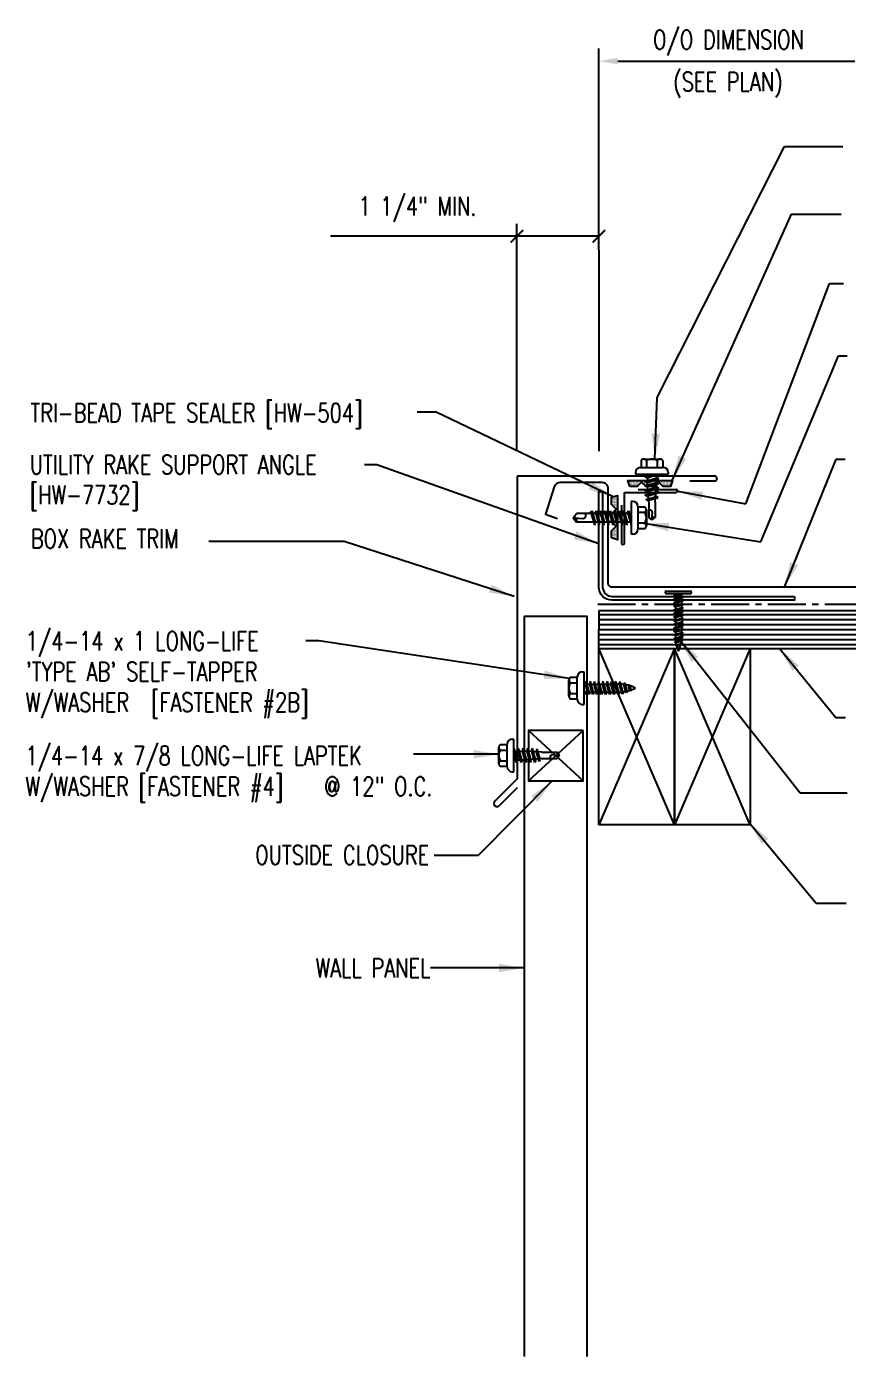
# Model space of a CAD drawing. Header units: inches. Extents: x -39.2 to -3.3, y 14.5 to 40.9.
# Drawn here: x -39.23 to -22.95, y 14.51 to 40.87 of the extents above; entities that cross this region are included whole.
import ezdxf
from ezdxf.enums import TextEntityAlignment as Align

# ---------------------------------------------------------------- set-up
doc = ezdxf.new("R2010")
doc.units = ezdxf.units.IN
doc.header["$MEASUREMENT"] = 0
doc.linetypes.add('CENTER2', pattern=[1.125, 0.75, -0.125, 0.125, -0.125])
for name, color, linetype in [('BARRIER', 253, 'CENTER2'), ('CLO', 3, 'Continuous'), ('DIM', 2, 'Continuous'), ('FASTENER', 9, 'Continuous'), ('PANEL', 11, 'Continuous'), ('STLA', 10, 'Continuous'), ('TAPE', 8, 'Continuous'), ('TEXT', 2, 'Continuous'), ('TRIM', 6, 'Continuous'), ('WOOD', 3, 'Continuous')]:
    doc.layers.add(name, color=color, linetype=linetype)
doc.styles.add('TEXT1', font='ROMANS.shx', dxfattribs={"width": 0.75, "height": 0.375})
doc.dimstyles.new('DETAIL$7', dxfattribs={"dimscale": 4, "dimtxt": 0.375, "dimasz": 0.125, "dimexe": 0.0625, "dimexo": 0.125, "dimgap": 0.0625, "dimtad": 1, "dimdec": 4, "dimzin": 3, "dimdsep": 46, "dimlunit": 4, "dimtxsty": 'TEXT1', "dimblk": 'ARCHTICK', "dimcen": 0.0625, "dimclrd": 7, "dimclre": 7, "dimclrt": 2, "dimadec": 0, "dimazin": 0, "dimtfac": 0.59375, "dimtdec": 4, "dimtmove": 2, "dimatfit": 3, "dimfxl": 0, "dimfrac": 2, "dimtolj": 1, "dimtzin": 3, "dimarcsym": 0})

# ---------------------------------------------------------------- blocks, each defined once
blk = doc.blocks.new('st7')
at = {"layer": 'FASTENER'}
for p, q in [((-0.24, 0.082), (0.24, 0.082)), ((-0.24, 0.037), (0.24, 0.037)), ((-0.093, 0.003), (0.027, 0.037)), ((-0.069, -0.011), (-0.093, 0.003)), ((-0.069, -0.011), (0.095, 0.036)), ((-0.057, 0.037), (-0.057, 0.013)), ((0.059, 0.026), (0.059, -0.025)), ((-0.093, -0.069), (0.071, -0.022)), ((-0.069, -0.082), (-0.093, -0.069)), ((-0.093, -0.14), (0.071, -0.093)), ((-0.069, -0.154), (-0.093, -0.14)), ((-0.093, -0.212), (0.071, -0.165)), ((-0.069, -0.225), (-0.093, -0.212)), ((-0.093, -0.283), (0.071, -0.236)), ((-0.069, -0.082), (0.095, -0.036)), ((-0.069, -0.154), (0.095, -0.107)), ((-0.069, -0.225), (0.095, -0.178)), ((-0.069, -0.296), (0.095, -0.25)), ((-0.057, -0.008), (-0.057, -0.059)), ((-0.057, -0.079), (-0.057, -0.13)), ((-0.057, -0.15), (-0.057, -0.201)), ((-0.057, -0.222), (-0.057, -0.273)), ((0.059, -0.046), (0.059, -0.097)), ((0.059, -0.117), (0.059, -0.168)), ((0.059, -0.189), (0.059, -0.239)), ((0.059, -0.26), (0.059, -0.311)), ((0.095, -0.036), (0.071, -0.022)), ((0.095, -0.107), (0.071, -0.093)), ((0.095, -0.178), (0.071, -0.165)), ((0.095, -0.25), (0.071, -0.236)), ((-0.069, -0.296), (-0.093, -0.283)), ((-0.093, -0.354), (0.071, -0.307)), ((-0.069, -0.368), (-0.093, -0.354)), ((-0.093, -0.426), (0.071, -0.379)), ((-0.069, -0.439), (-0.093, -0.426)), ((-0.093, -0.497), (0.071, -0.45)), ((-0.069, -0.511), (-0.093, -0.497)), ((-0.093, -0.568), (0.071, -0.522)), ((-0.069, -0.368), (0.095, -0.321)), ((-0.069, -0.439), (0.095, -0.392)), ((-0.069, -0.511), (0.095, -0.464)), ((-0.057, -0.293), (-0.057, -0.344)), ((-0.057, -0.365), (-0.057, -0.415)), ((-0.057, -0.436), (-0.057, -0.487)), ((-0.057, -0.507), (-0.057, -0.558)), ((0.059, -0.331), (0.059, -0.382)), ((0.059, -0.403), (0.059, -0.454)), ((0.059, -0.474), (0.059, -0.525)), ((0.095, -0.321), (0.071, -0.307)), ((0.095, -0.392), (0.071, -0.379)), ((0.095, -0.464), (0.071, -0.45)), ((0.095, -0.535), (0.071, -0.522)), ((-0.069, -0.582), (-0.093, -0.568)), ((-0.093, -0.64), (0.071, -0.593)), ((-0.069, -0.653), (-0.093, -0.64)), ((-0.093, -0.711), (0.071, -0.664)), ((-0.069, -0.725), (-0.093, -0.711)), ((-0.093, -0.782), (0.071, -0.736)), ((-0.069, -0.796), (-0.093, -0.782)), ((-0.069, -0.582), (0.095, -0.535)), ((-0.069, -0.653), (0.095, -0.606)), ((-0.069, -0.725), (0.095, -0.678)), ((-0.069, -0.796), (0.095, -0.749)), ((-0.057, -0.579), (-0.057, -0.629)), ((-0.057, -0.65), (-0.057, -0.701)), ((-0.057, -0.721), (-0.057, -0.772)), ((0.059, -0.545), (0.059, -0.596)), ((0.059, -0.617), (0.059, -0.668)), ((0.059, -0.688), (0.059, -0.739)), ((0.059, -0.759), (0.059, -0.81)), ((0.095, -0.606), (0.071, -0.593)), ((0.095, -0.678), (0.071, -0.664)), ((0.095, -0.749), (0.071, -0.736)), ((-0.093, -0.854), (0.071, -0.807)), ((-0.069, -0.867), (-0.093, -0.854)), ((-0.078, -0.921), (0.061, -0.881)), ((-0.054, -0.934), (-0.078, -0.921)), ((-0.069, -0.867), (0.095, -0.821)), ((-0.058, -0.986), (0.041, -0.958)), ((-0.034, -1), (-0.058, -0.986)), ((-0.057, -0.793), (-0.057, -0.844)), ((-0.054, -0.934), (0.085, -0.895)), ((-0.034, -1), (0.065, -0.972)), ((-0.03, -1.05), (0.006, -1.04)), ((-0.006, -1.063), (-0.03, -1.05)), ((-0.006, -1.063), (0.03, -1.053)), ((0.03, -1.053), (0.006, -1.04)), ((0.065, -0.972), (0.041, -0.958)), ((0.059, -0.831), (0.059, -0.861)), ((0.085, -0.895), (0.061, -0.881)), ((0.095, -0.821), (0.071, -0.807))]:
    blk.add_line(p, q, dxfattribs=at)
for centre, radius, start, end in [((-0.238, 0.06), 0.0227, 94.6639, 265.3361), ((0.238, 0.06), 0.0227, 274.6639, 85.3361), ((0.502, -0.853), 0.56, 181.0834, 186.2136), ((0.502, -0.853), 0.56, 188.2489, 193.282), ((0.502, -0.853), 0.56, 194.889, 200.3099), ((-0.501, -0.853), 0.56, 339.4684, 347.2016), ((-0.501, -0.853), 0.56, 348.7524, 354.9475), ((-0.501, -0.853), 0.56, 357.0874, 0.7958), ((0.502, -0.853), 0.56, 201.1572, 206.3807), ((-0.501, -0.853), 0.56, 333.6193, 338.828)]:
    blk.add_arc(centre, radius, start, end, dxfattribs=at)
blk = doc.blocks.new('*X2')
at = {"color": 0}
for p, q in [((-0.434, 0.135), (-0.434, 0.135)), ((-0.434, 0.123), (-0.434, 0.123)), ((-0.422, 0.141), (-0.422, 0.141)), ((-0.422, 0.129), (-0.422, 0.129)), ((-0.422, 0.117), (-0.422, 0.117)), ((-0.422, 0.105), (-0.422, 0.105)), ((-0.422, 0.094), (-0.422, 0.094)), ((-0.422, 0.082), (-0.422, 0.082)), ((-0.41, 0.135), (-0.41, 0.135)), ((-0.41, 0.123), (-0.41, 0.123)), ((-0.41, 0.111), (-0.41, 0.111)), ((-0.41, 0.1), (-0.41, 0.1)), ((-0.41, 0.088), (-0.41, 0.088)), ((-0.41, 0.076), (-0.41, 0.076)), ((-0.41, 0.064), (-0.41, 0.064)), ((-0.41, 0.053), (-0.41, 0.053)), ((-0.41, 0.041), (-0.41, 0.041)), ((-0.398, 0.141), (-0.398, 0.141)), ((-0.398, 0.129), (-0.398, 0.129)), ((-0.398, 0.117), (-0.398, 0.117)), ((-0.398, 0.105), (-0.398, 0.105)), ((-0.398, 0.094), (-0.398, 0.094)), ((-0.398, 0.082), (-0.398, 0.082)), ((-0.398, 0.07), (-0.398, 0.07)), ((-0.398, 0.059), (-0.398, 0.059)), ((-0.398, 0.047), (-0.398, 0.047)), ((-0.398, 0.035), (-0.398, 0.035)), ((-0.398, 0.023), (-0.398, 0.023)), ((-0.387, 0.135), (-0.387, 0.135)), ((-0.387, 0.123), (-0.387, 0.123)), ((-0.387, 0.111), (-0.387, 0.111)), ((-0.387, 0.1), (-0.387, 0.1)), ((-0.387, 0.088), (-0.387, 0.088)), ((-0.387, 0.076), (-0.387, 0.076)), ((-0.387, 0.064), (-0.387, 0.064)), ((-0.387, 0.053), (-0.387, 0.053)), ((-0.387, 0.041), (-0.387, 0.041)), ((-0.387, 0.029), (-0.387, 0.029)), ((-0.375, 0.141), (-0.375, 0.141)), ((-0.375, 0.129), (-0.375, 0.129)), ((-0.375, 0.117), (-0.375, 0.117)), ((-0.375, 0.105), (-0.375, 0.105)), ((-0.375, 0.094), (-0.375, 0.094)), ((-0.375, 0.082), (-0.375, 0.082)), ((-0.375, 0.07), (-0.375, 0.07)), ((-0.375, 0.059), (-0.375, 0.059)), ((-0.375, 0.047), (-0.375, 0.047)), ((-0.375, 0.035), (-0.375, 0.035)), ((-0.375, 0.023), (-0.375, 0.023)), ((-0.363, 0.135), (-0.363, 0.135)), ((-0.363, 0.123), (-0.363, 0.123)), ((-0.363, 0.111), (-0.363, 0.111)), ((-0.363, 0.1), (-0.363, 0.1)), ((-0.363, 0.088), (-0.363, 0.088)), ((-0.363, 0.076), (-0.363, 0.076)), ((-0.363, 0.064), (-0.363, 0.064)), ((-0.363, 0.053), (-0.363, 0.053)), ((-0.363, 0.041), (-0.363, 0.041)), ((-0.363, 0.029), (-0.363, 0.029)), ((-0.352, 0.141), (-0.352, 0.141)), ((-0.352, 0.129), (-0.352, 0.129)), ((-0.352, 0.117), (-0.352, 0.117)), ((-0.352, 0.105), (-0.352, 0.105)), ((-0.352, 0.094), (-0.352, 0.094)), ((-0.352, 0.082), (-0.352, 0.082)), ((-0.352, 0.07), (-0.352, 0.07)), ((-0.352, 0.059), (-0.352, 0.059)), ((-0.352, 0.047), (-0.352, 0.047)), ((-0.352, 0.035), (-0.352, 0.035)), ((-0.352, 0.023), (-0.352, 0.023)), ((-0.34, 0.135), (-0.34, 0.135)), ((-0.34, 0.123), (-0.34, 0.123)), ((-0.34, 0.111), (-0.34, 0.111)), ((-0.34, 0.1), (-0.34, 0.1)), ((-0.34, 0.088), (-0.34, 0.088)), ((-0.34, 0.076), (-0.34, 0.076)), ((-0.34, 0.064), (-0.34, 0.064)), ((-0.34, 0.053), (-0.34, 0.053)), ((-0.34, 0.041), (-0.34, 0.041)), ((-0.34, 0.029), (-0.34, 0.029)), ((-0.328, 0.141), (-0.328, 0.141)), ((-0.328, 0.129), (-0.328, 0.129)), ((-0.328, 0.117), (-0.328, 0.117)), ((-0.328, 0.105), (-0.328, 0.105)), ((-0.328, 0.094), (-0.328, 0.094)), ((-0.328, 0.082), (-0.328, 0.082)), ((-0.328, 0.07), (-0.328, 0.07)), ((-0.328, 0.059), (-0.328, 0.059)), ((-0.328, 0.047), (-0.328, 0.047)), ((-0.328, 0.035), (-0.328, 0.035)), ((-0.328, 0.023), (-0.328, 0.023)), ((-0.316, 0.135), (-0.316, 0.135)), ((-0.316, 0.123), (-0.316, 0.123)), ((-0.316, 0.111), (-0.316, 0.111)), ((-0.316, 0.1), (-0.316, 0.1)), ((-0.316, 0.088), (-0.316, 0.088)), ((-0.316, 0.076), (-0.316, 0.076)), ((-0.316, 0.064), (-0.316, 0.064)), ((-0.316, 0.053), (-0.316, 0.053)), ((-0.316, 0.041), (-0.316, 0.041)), ((-0.316, 0.029), (-0.316, 0.029)), ((-0.305, 0.141), (-0.305, 0.141)), ((-0.305, 0.129), (-0.305, 0.129)), ((-0.305, 0.117), (-0.305, 0.117)), ((-0.305, 0.105), (-0.305, 0.105)), ((-0.305, 0.094), (-0.305, 0.094)), ((-0.305, 0.082), (-0.305, 0.082)), ((-0.305, 0.07), (-0.305, 0.07)), ((-0.305, 0.059), (-0.305, 0.059)), ((-0.305, 0.047), (-0.305, 0.047)), ((-0.305, 0.035), (-0.305, 0.035)), ((-0.305, 0.023), (-0.305, 0.023)), ((-0.293, 0.135), (-0.293, 0.135)), ((-0.293, 0.123), (-0.293, 0.123)), ((-0.293, 0.111), (-0.293, 0.111)), ((-0.293, 0.1), (-0.293, 0.1)), ((-0.293, 0.088), (-0.293, 0.088)), ((-0.293, 0.076), (-0.293, 0.076)), ((-0.293, 0.064), (-0.293, 0.064)), ((-0.293, 0.053), (-0.293, 0.053)), ((-0.293, 0.041), (-0.293, 0.041)), ((-0.293, 0.029), (-0.293, 0.029)), ((-0.281, 0.141), (-0.281, 0.141)), ((-0.281, 0.129), (-0.281, 0.129)), ((-0.281, 0.117), (-0.281, 0.117)), ((-0.281, 0.105), (-0.281, 0.105)), ((-0.281, 0.094), (-0.281, 0.094)), ((-0.281, 0.082), (-0.281, 0.082)), ((-0.281, 0.07), (-0.281, 0.07)), ((-0.281, 0.059), (-0.281, 0.059)), ((-0.281, 0.047), (-0.281, 0.047)), ((-0.281, 0.035), (-0.281, 0.035)), ((-0.281, 0.023), (-0.281, 0.023)), ((-0.27, 0.135), (-0.27, 0.135)), ((-0.27, 0.123), (-0.27, 0.123)), ((-0.27, 0.111), (-0.27, 0.111)), ((-0.27, 0.1), (-0.27, 0.1)), ((-0.27, 0.088), (-0.27, 0.088)), ((-0.27, 0.076), (-0.27, 0.076)), ((-0.27, 0.064), (-0.27, 0.064)), ((-0.27, 0.053), (-0.27, 0.053)), ((-0.27, 0.041), (-0.27, 0.041)), ((-0.27, 0.029), (-0.27, 0.029)), ((-0.258, 0.141), (-0.258, 0.141)), ((-0.258, 0.129), (-0.258, 0.129)), ((-0.258, 0.117), (-0.258, 0.117)), ((-0.258, 0.105), (-0.258, 0.105)), ((-0.258, 0.094), (-0.258, 0.094)), ((-0.258, 0.082), (-0.258, 0.082)), ((-0.258, 0.07), (-0.258, 0.07)), ((-0.258, 0.059), (-0.258, 0.059)), ((-0.258, 0.047), (-0.258, 0.047)), ((-0.258, 0.035), (-0.258, 0.035)), ((-0.258, 0.023), (-0.258, 0.023)), ((-0.246, 0.135), (-0.246, 0.135)), ((-0.246, 0.123), (-0.246, 0.123)), ((-0.246, 0.111), (-0.246, 0.111)), ((-0.246, 0.1), (-0.246, 0.1)), ((-0.246, 0.088), (-0.246, 0.088)), ((-0.246, 0.076), (-0.246, 0.076)), ((-0.246, 0.064), (-0.246, 0.064)), ((-0.246, 0.053), (-0.246, 0.053)), ((-0.246, 0.041), (-0.246, 0.041)), ((-0.234, 0.141), (-0.234, 0.141)), ((-0.234, 0.129), (-0.234, 0.129)), ((-0.234, 0.117), (-0.234, 0.117)), ((-0.234, 0.105), (-0.234, 0.105)), ((-0.234, 0.094), (-0.234, 0.094)), ((-0.234, 0.082), (-0.234, 0.082)), ((-0.234, 0.07), (-0.234, 0.07)), ((-0.234, 0.059), (-0.234, 0.059)), ((-0.234, 0.047), (-0.234, 0.047)), ((-0.223, 0.135), (-0.223, 0.135)), ((-0.223, 0.123), (-0.223, 0.123)), ((-0.223, 0.111), (-0.223, 0.111)), ((-0.223, 0.1), (-0.223, 0.1)), ((-0.223, 0.088), (-0.223, 0.088)), ((-0.223, 0.076), (-0.223, 0.076)), ((-0.223, 0.064), (-0.223, 0.064)), ((-0.211, 0.141), (-0.211, 0.141)), ((-0.211, 0.129), (-0.211, 0.129)), ((-0.211, 0.117), (-0.211, 0.117)), ((-0.211, 0.105), (-0.211, 0.105)), ((-0.211, 0.094), (-0.211, 0.094)), ((-0.211, 0.082), (-0.211, 0.082)), ((-0.211, 0.07), (-0.211, 0.07)), ((-0.199, 0.135), (-0.199, 0.135)), ((-0.199, 0.123), (-0.199, 0.123)), ((-0.199, 0.111), (-0.199, 0.111)), ((-0.199, 0.1), (-0.199, 0.1)), ((-0.199, 0.088), (-0.199, 0.088)), ((-0.188, 0.141), (-0.188, 0.141)), ((-0.188, 0.129), (-0.188, 0.129)), ((-0.188, 0.117), (-0.188, 0.117)), ((-0.188, 0.105), (-0.188, 0.105)), ((-0.188, 0.094), (-0.188, 0.094)), ((-0.176, 0.135), (-0.176, 0.135)), ((-0.176, 0.123), (-0.176, 0.123)), ((-0.176, 0.111), (-0.176, 0.111)), ((-0.164, 0.141), (-0.164, 0.141)), ((-0.164, 0.129), (-0.164, 0.129)), ((-0.164, 0.117), (-0.164, 0.117)), ((-0.164, 0.105), (-0.164, 0.105)), ((-0.152, 0.135), (-0.152, 0.135)), ((-0.152, 0.123), (-0.152, 0.123)), ((-0.152, 0.111), (-0.152, 0.111)), ((-0.152, 0.1), (-0.152, 0.1)), ((-0.141, 0.141), (-0.141, 0.141)), ((-0.141, 0.129), (-0.141, 0.129)), ((-0.141, 0.117), (-0.141, 0.117)), ((-0.141, 0.105), (-0.141, 0.105)), ((-0.141, 0.094), (-0.141, 0.094)), ((-0.141, 0.082), (-0.141, 0.082)), ((-0.129, 0.135), (-0.129, 0.135)), ((-0.129, 0.123), (-0.129, 0.123)), ((-0.129, 0.111), (-0.129, 0.111)), ((-0.129, 0.1), (-0.129, 0.1)), ((-0.129, 0.088), (-0.129, 0.088)), ((-0.129, 0.076), (-0.129, 0.076)), ((-0.117, 0.141), (-0.117, 0.141)), ((-0.117, 0.129), (-0.117, 0.129)), ((-0.117, 0.117), (-0.117, 0.117)), ((-0.117, 0.105), (-0.117, 0.105)), ((-0.117, 0.094), (-0.117, 0.094)), ((-0.117, 0.082), (-0.117, 0.082)), ((-0.117, 0.07), (-0.117, 0.07)), ((-0.117, 0.059), (-0.117, 0.059)), ((-0.105, 0.135), (-0.105, 0.135)), ((-0.105, 0.123), (-0.105, 0.123)), ((-0.105, 0.111), (-0.105, 0.111)), ((-0.105, 0.1), (-0.105, 0.1)), ((-0.105, 0.088), (-0.105, 0.088)), ((-0.105, 0.076), (-0.105, 0.076)), ((-0.105, 0.064), (-0.105, 0.064)), ((-0.105, 0.053), (-0.105, 0.053)), ((-0.094, 0.141), (-0.094, 0.141)), ((-0.094, 0.129), (-0.094, 0.129)), ((-0.094, 0.117), (-0.094, 0.117)), ((-0.094, 0.105), (-0.094, 0.105)), ((-0.094, 0.094), (-0.094, 0.094)), ((-0.094, 0.082), (-0.094, 0.082)), ((-0.094, 0.07), (-0.094, 0.07)), ((-0.094, 0.059), (-0.094, 0.059)), ((-0.094, 0.047), (-0.094, 0.047)), ((-0.094, 0.035), (-0.094, 0.035)), ((-0.082, 0.135), (-0.082, 0.135)), ((-0.082, 0.123), (-0.082, 0.123)), ((-0.082, 0.111), (-0.082, 0.111)), ((-0.082, 0.1), (-0.082, 0.1)), ((-0.082, 0.088), (-0.082, 0.088)), ((-0.082, 0.076), (-0.082, 0.076)), ((-0.082, 0.064), (-0.082, 0.064)), ((-0.082, 0.053), (-0.082, 0.053)), ((-0.082, 0.041), (-0.082, 0.041)), ((-0.082, 0.029), (-0.082, 0.029)), ((-0.07, 0.141), (-0.07, 0.141)), ((-0.07, 0.129), (-0.07, 0.129)), ((-0.07, 0.117), (-0.07, 0.117)), ((-0.07, 0.105), (-0.07, 0.105)), ((-0.07, 0.094), (-0.07, 0.094)), ((-0.07, 0.082), (-0.07, 0.082)), ((-0.07, 0.07), (-0.07, 0.07)), ((-0.07, 0.059), (-0.07, 0.059)), ((-0.07, 0.047), (-0.07, 0.047)), ((-0.07, 0.035), (-0.07, 0.035)), ((-0.07, 0.023), (-0.07, 0.023)), ((-0.059, 0.135), (-0.059, 0.135)), ((-0.059, 0.123), (-0.059, 0.123)), ((-0.059, 0.111), (-0.059, 0.111)), ((-0.059, 0.1), (-0.059, 0.1)), ((-0.059, 0.088), (-0.059, 0.088)), ((-0.059, 0.076), (-0.059, 0.076)), ((-0.059, 0.064), (-0.059, 0.064)), ((-0.059, 0.053), (-0.059, 0.053)), ((-0.059, 0.041), (-0.059, 0.041)), ((-0.059, 0.029), (-0.059, 0.029)), ((-0.047, 0.141), (-0.047, 0.141)), ((-0.047, 0.129), (-0.047, 0.129)), ((-0.047, 0.117), (-0.047, 0.117)), ((-0.047, 0.105), (-0.047, 0.105)), ((-0.047, 0.094), (-0.047, 0.094)), ((-0.047, 0.082), (-0.047, 0.082)), ((-0.047, 0.07), (-0.047, 0.07)), ((-0.047, 0.059), (-0.047, 0.059)), ((-0.047, 0.047), (-0.047, 0.047)), ((-0.047, 0.035), (-0.047, 0.035)), ((-0.047, 0.023), (-0.047, 0.023)), ((-0.035, 0.135), (-0.035, 0.135)), ((-0.035, 0.123), (-0.035, 0.123)), ((-0.035, 0.111), (-0.035, 0.111)), ((-0.035, 0.1), (-0.035, 0.1)), ((-0.035, 0.088), (-0.035, 0.088)), ((-0.035, 0.076), (-0.035, 0.076)), ((-0.035, 0.064), (-0.035, 0.064)), ((-0.035, 0.053), (-0.035, 0.053)), ((-0.035, 0.041), (-0.035, 0.041)), ((-0.035, 0.029), (-0.035, 0.029)), ((-0.023, 0.141), (-0.023, 0.141)), ((-0.023, 0.129), (-0.023, 0.129)), ((-0.023, 0.117), (-0.023, 0.117)), ((-0.023, 0.105), (-0.023, 0.105)), ((-0.023, 0.094), (-0.023, 0.094)), ((-0.023, 0.082), (-0.023, 0.082)), ((-0.023, 0.07), (-0.023, 0.07)), ((-0.023, 0.059), (-0.023, 0.059)), ((-0.023, 0.047), (-0.023, 0.047)), ((-0.023, 0.035), (-0.023, 0.035)), ((-0.023, 0.023), (-0.023, 0.023)), ((-0.012, 0.135), (-0.012, 0.135)), ((-0.012, 0.123), (-0.012, 0.123)), ((-0.012, 0.111), (-0.012, 0.111)), ((-0.012, 0.1), (-0.012, 0.1)), ((-0.012, 0.088), (-0.012, 0.088)), ((-0.012, 0.076), (-0.012, 0.076)), ((-0.012, 0.064), (-0.012, 0.064)), ((-0.012, 0.053), (-0.012, 0.053)), ((-0.012, 0.041), (-0.012, 0.041)), ((-0.012, 0.029), (-0.012, 0.029)), ((0, 0.141), (0, 0.141)), ((0, 0.129), (0, 0.129)), ((0, 0.117), (0, 0.117)), ((0, 0.105), (0, 0.105)), ((0, 0.094), (0, 0.094)), ((0, 0.082), (0, 0.082)), ((0, 0.07), (0, 0.07)), ((0, 0.059), (0, 0.059)), ((0, 0.047), (0, 0.047)), ((0, 0.035), (0, 0.035)), ((0, 0.023), (0, 0.023)), ((0.012, 0.135), (0.012, 0.135)), ((0.012, 0.123), (0.012, 0.123)), ((0.012, 0.111), (0.012, 0.111)), ((0.012, 0.1), (0.012, 0.1)), ((0.012, 0.088), (0.012, 0.088)), ((0.012, 0.076), (0.012, 0.076)), ((0.012, 0.064), (0.012, 0.064)), ((0.012, 0.053), (0.012, 0.053)), ((0.012, 0.041), (0.012, 0.041)), ((0.012, 0.029), (0.012, 0.029)), ((0.023, 0.141), (0.023, 0.141)), ((0.023, 0.129), (0.023, 0.129)), ((0.023, 0.117), (0.023, 0.117)), ((0.023, 0.105), (0.023, 0.105)), ((0.023, 0.094), (0.023, 0.094)), ((0.023, 0.082), (0.023, 0.082)), ((0.023, 0.07), (0.023, 0.07)), ((0.023, 0.059), (0.023, 0.059)), ((0.023, 0.047), (0.023, 0.047)), ((0.023, 0.035), (0.023, 0.035)), ((0.023, 0.023), (0.023, 0.023)), ((0.035, 0.135), (0.035, 0.135)), ((0.035, 0.123), (0.035, 0.123)), ((0.035, 0.111), (0.035, 0.111)), ((0.035, 0.1), (0.035, 0.1)), ((0.035, 0.088), (0.035, 0.088)), ((0.035, 0.076), (0.035, 0.076)), ((0.035, 0.064), (0.035, 0.064)), ((0.035, 0.053), (0.035, 0.053)), ((0.035, 0.041), (0.035, 0.041)), ((0.035, 0.029), (0.035, 0.029)), ((0.047, 0.141), (0.047, 0.141)), ((0.047, 0.129), (0.047, 0.129)), ((0.047, 0.117), (0.047, 0.117)), ((0.047, 0.105), (0.047, 0.105)), ((0.047, 0.094), (0.047, 0.094)), ((0.047, 0.082), (0.047, 0.082)), ((0.047, 0.07), (0.047, 0.07)), ((0.047, 0.059), (0.047, 0.059)), ((0.047, 0.047), (0.047, 0.047)), ((0.047, 0.035), (0.047, 0.035)), ((0.047, 0.023), (0.047, 0.023)), ((0.059, 0.135), (0.059, 0.135)), ((0.059, 0.123), (0.059, 0.123)), ((0.059, 0.111), (0.059, 0.111)), ((0.059, 0.1), (0.059, 0.1)), ((0.059, 0.088), (0.059, 0.088)), ((0.059, 0.076), (0.059, 0.076)), ((0.059, 0.064), (0.059, 0.064)), ((0.059, 0.053), (0.059, 0.053)), ((0.059, 0.041), (0.059, 0.041)), ((0.059, 0.029), (0.059, 0.029)), ((0.07, 0.141), (0.07, 0.141)), ((0.07, 0.129), (0.07, 0.129)), ((0.07, 0.117), (0.07, 0.117)), ((0.07, 0.105), (0.07, 0.105)), ((0.07, 0.094), (0.07, 0.094)), ((0.07, 0.082), (0.07, 0.082)), ((0.07, 0.07), (0.07, 0.07)), ((0.07, 0.059), (0.07, 0.059)), ((0.07, 0.047), (0.07, 0.047)), ((0.07, 0.035), (0.07, 0.035)), ((0.07, 0.023), (0.07, 0.023)), ((0.082, 0.135), (0.082, 0.135)), ((0.082, 0.123), (0.082, 0.123)), ((0.082, 0.111), (0.082, 0.111)), ((0.082, 0.1), (0.082, 0.1)), ((0.082, 0.088), (0.082, 0.088)), ((0.082, 0.076), (0.082, 0.076)), ((0.082, 0.064), (0.082, 0.064)), ((0.082, 0.053), (0.082, 0.053)), ((0.082, 0.041), (0.082, 0.041)), ((0.082, 0.029), (0.082, 0.029)), ((0.094, 0.141), (0.094, 0.141)), ((0.094, 0.129), (0.094, 0.129)), ((0.094, 0.117), (0.094, 0.117)), ((0.094, 0.105), (0.094, 0.105)), ((0.094, 0.094), (0.094, 0.094)), ((0.094, 0.082), (0.094, 0.082)), ((0.094, 0.07), (0.094, 0.07)), ((0.094, 0.059), (0.094, 0.059)), ((0.094, 0.047), (0.094, 0.047)), ((0.094, 0.035), (0.094, 0.035)), ((0.105, 0.135), (0.105, 0.135)), ((0.105, 0.123), (0.105, 0.123)), ((0.105, 0.111), (0.105, 0.111)), ((0.105, 0.1), (0.105, 0.1)), ((0.105, 0.088), (0.105, 0.088)), ((0.105, 0.076), (0.105, 0.076)), ((0.105, 0.064), (0.105, 0.064)), ((0.105, 0.053), (0.105, 0.053)), ((0.117, 0.141), (0.117, 0.141)), ((0.117, 0.129), (0.117, 0.129)), ((0.117, 0.117), (0.117, 0.117)), ((0.117, 0.105), (0.117, 0.105)), ((0.117, 0.094), (0.117, 0.094)), ((0.117, 0.082), (0.117, 0.082)), ((0.117, 0.07), (0.117, 0.07)), ((0.117, 0.059), (0.117, 0.059)), ((0.129, 0.135), (0.129, 0.135)), ((0.129, 0.123), (0.129, 0.123)), ((0.129, 0.111), (0.129, 0.111)), ((0.129, 0.1), (0.129, 0.1)), ((0.129, 0.088), (0.129, 0.088)), ((0.129, 0.076), (0.129, 0.076)), ((0.141, 0.141), (0.141, 0.141)), ((0.141, 0.129), (0.141, 0.129)), ((0.141, 0.117), (0.141, 0.117)), ((0.141, 0.105), (0.141, 0.105)), ((0.141, 0.094), (0.141, 0.094)), ((0.141, 0.082), (0.141, 0.082)), ((0.152, 0.135), (0.152, 0.135)), ((0.152, 0.123), (0.152, 0.123)), ((0.152, 0.111), (0.152, 0.111)), ((0.152, 0.1), (0.152, 0.1)), ((0.164, 0.141), (0.164, 0.141)), ((0.164, 0.129), (0.164, 0.129)), ((0.164, 0.117), (0.164, 0.117)), ((0.164, 0.105), (0.164, 0.105)), ((0.176, 0.135), (0.176, 0.135)), ((0.176, 0.123), (0.176, 0.123)), ((0.176, 0.111), (0.176, 0.111)), ((0.188, 0.141), (0.188, 0.141)), ((0.188, 0.129), (0.188, 0.129)), ((0.188, 0.117), (0.188, 0.117)), ((0.188, 0.105), (0.188, 0.105)), ((0.188, 0.094), (0.188, 0.094)), ((0.199, 0.135), (0.199, 0.135)), ((0.199, 0.123), (0.199, 0.123)), ((0.199, 0.111), (0.199, 0.111)), ((0.199, 0.1), (0.199, 0.1)), ((0.199, 0.088), (0.199, 0.088)), ((0.211, 0.141), (0.211, 0.141)), ((0.211, 0.129), (0.211, 0.129)), ((0.211, 0.117), (0.211, 0.117)), ((0.211, 0.105), (0.211, 0.105)), ((0.211, 0.094), (0.211, 0.094)), ((0.211, 0.082), (0.211, 0.082)), ((0.211, 0.07), (0.211, 0.07)), ((0.223, 0.135), (0.223, 0.135)), ((0.223, 0.123), (0.223, 0.123)), ((0.223, 0.111), (0.223, 0.111)), ((0.223, 0.1), (0.223, 0.1)), ((0.223, 0.088), (0.223, 0.088)), ((0.223, 0.076), (0.223, 0.076)), ((0.223, 0.064), (0.223, 0.064)), ((0.234, 0.141), (0.234, 0.141)), ((0.234, 0.129), (0.234, 0.129)), ((0.234, 0.117), (0.234, 0.117)), ((0.234, 0.105), (0.234, 0.105)), ((0.234, 0.094), (0.234, 0.094)), ((0.234, 0.082), (0.234, 0.082)), ((0.234, 0.07), (0.234, 0.07)), ((0.234, 0.059), (0.234, 0.059)), ((0.234, 0.047), (0.234, 0.047)), ((0.246, 0.135), (0.246, 0.135)), ((0.246, 0.123), (0.246, 0.123)), ((0.246, 0.111), (0.246, 0.111)), ((0.246, 0.1), (0.246, 0.1)), ((0.246, 0.088), (0.246, 0.088)), ((0.246, 0.076), (0.246, 0.076)), ((0.246, 0.064), (0.246, 0.064)), ((0.246, 0.053), (0.246, 0.053)), ((0.246, 0.041), (0.246, 0.041)), ((0.258, 0.141), (0.258, 0.141)), ((0.258, 0.129), (0.258, 0.129)), ((0.258, 0.117), (0.258, 0.117)), ((0.258, 0.105), (0.258, 0.105)), ((0.258, 0.094), (0.258, 0.094)), ((0.258, 0.082), (0.258, 0.082)), ((0.258, 0.07), (0.258, 0.07)), ((0.258, 0.059), (0.258, 0.059)), ((0.258, 0.047), (0.258, 0.047)), ((0.258, 0.035), (0.258, 0.035)), ((0.258, 0.023), (0.258, 0.023)), ((0.27, 0.135), (0.27, 0.135)), ((0.27, 0.123), (0.27, 0.123)), ((0.27, 0.111), (0.27, 0.111)), ((0.27, 0.1), (0.27, 0.1)), ((0.27, 0.088), (0.27, 0.088)), ((0.27, 0.076), (0.27, 0.076)), ((0.27, 0.064), (0.27, 0.064)), ((0.27, 0.053), (0.27, 0.053)), ((0.27, 0.041), (0.27, 0.041)), ((0.27, 0.029), (0.27, 0.029)), ((0.281, 0.141), (0.281, 0.141)), ((0.281, 0.129), (0.281, 0.129)), ((0.281, 0.117), (0.281, 0.117)), ((0.281, 0.105), (0.281, 0.105)), ((0.281, 0.094), (0.281, 0.094)), ((0.281, 0.082), (0.281, 0.082)), ((0.281, 0.07), (0.281, 0.07)), ((0.281, 0.059), (0.281, 0.059)), ((0.281, 0.047), (0.281, 0.047)), ((0.281, 0.035), (0.281, 0.035)), ((0.281, 0.023), (0.281, 0.023)), ((0.293, 0.135), (0.293, 0.135)), ((0.293, 0.123), (0.293, 0.123)), ((0.293, 0.111), (0.293, 0.111)), ((0.293, 0.1), (0.293, 0.1)), ((0.293, 0.088), (0.293, 0.088)), ((0.293, 0.076), (0.293, 0.076)), ((0.293, 0.064), (0.293, 0.064)), ((0.293, 0.053), (0.293, 0.053)), ((0.293, 0.041), (0.293, 0.041)), ((0.293, 0.029), (0.293, 0.029)), ((0.305, 0.141), (0.305, 0.141)), ((0.305, 0.129), (0.305, 0.129)), ((0.305, 0.117), (0.305, 0.117)), ((0.305, 0.105), (0.305, 0.105)), ((0.305, 0.094), (0.305, 0.094)), ((0.305, 0.082), (0.305, 0.082)), ((0.305, 0.07), (0.305, 0.07)), ((0.305, 0.059), (0.305, 0.059)), ((0.305, 0.047), (0.305, 0.047)), ((0.305, 0.035), (0.305, 0.035)), ((0.305, 0.023), (0.305, 0.023)), ((0.316, 0.135), (0.316, 0.135)), ((0.316, 0.123), (0.316, 0.123)), ((0.316, 0.111), (0.316, 0.111)), ((0.316, 0.1), (0.316, 0.1)), ((0.316, 0.088), (0.316, 0.088)), ((0.316, 0.076), (0.316, 0.076)), ((0.316, 0.064), (0.316, 0.064)), ((0.316, 0.053), (0.316, 0.053)), ((0.316, 0.041), (0.316, 0.041)), ((0.316, 0.029), (0.316, 0.029)), ((0.328, 0.141), (0.328, 0.141)), ((0.328, 0.129), (0.328, 0.129)), ((0.328, 0.117), (0.328, 0.117)), ((0.328, 0.105), (0.328, 0.105)), ((0.328, 0.094), (0.328, 0.094)), ((0.328, 0.082), (0.328, 0.082)), ((0.328, 0.07), (0.328, 0.07)), ((0.328, 0.059), (0.328, 0.059)), ((0.328, 0.047), (0.328, 0.047)), ((0.328, 0.035), (0.328, 0.035)), ((0.328, 0.023), (0.328, 0.023)), ((0.34, 0.135), (0.34, 0.135)), ((0.34, 0.123), (0.34, 0.123)), ((0.34, 0.111), (0.34, 0.111)), ((0.34, 0.1), (0.34, 0.1)), ((0.34, 0.088), (0.34, 0.088)), ((0.34, 0.076), (0.34, 0.076)), ((0.34, 0.064), (0.34, 0.064)), ((0.34, 0.053), (0.34, 0.053)), ((0.34, 0.041), (0.34, 0.041)), ((0.34, 0.029), (0.34, 0.029)), ((0.352, 0.141), (0.352, 0.141)), ((0.352, 0.129), (0.352, 0.129)), ((0.352, 0.117), (0.352, 0.117)), ((0.352, 0.105), (0.352, 0.105)), ((0.352, 0.094), (0.352, 0.094)), ((0.352, 0.082), (0.352, 0.082)), ((0.352, 0.07), (0.352, 0.07)), ((0.352, 0.059), (0.352, 0.059)), ((0.352, 0.047), (0.352, 0.047)), ((0.352, 0.035), (0.352, 0.035)), ((0.352, 0.023), (0.352, 0.023)), ((0.363, 0.135), (0.363, 0.135)), ((0.363, 0.123), (0.363, 0.123)), ((0.363, 0.111), (0.363, 0.111)), ((0.363, 0.1), (0.363, 0.1)), ((0.363, 0.088), (0.363, 0.088)), ((0.363, 0.076), (0.363, 0.076)), ((0.363, 0.064), (0.363, 0.064)), ((0.363, 0.053), (0.363, 0.053)), ((0.363, 0.041), (0.363, 0.041)), ((0.363, 0.029), (0.363, 0.029)), ((0.375, 0.141), (0.375, 0.141)), ((0.375, 0.129), (0.375, 0.129)), ((0.375, 0.117), (0.375, 0.117)), ((0.375, 0.105), (0.375, 0.105)), ((0.375, 0.094), (0.375, 0.094)), ((0.375, 0.082), (0.375, 0.082)), ((0.375, 0.07), (0.375, 0.07)), ((0.375, 0.059), (0.375, 0.059)), ((0.375, 0.047), (0.375, 0.047)), ((0.375, 0.035), (0.375, 0.035)), ((0.375, 0.023), (0.375, 0.023)), ((0.387, 0.135), (0.387, 0.135)), ((0.387, 0.123), (0.387, 0.123)), ((0.387, 0.111), (0.387, 0.111)), ((0.387, 0.1), (0.387, 0.1)), ((0.387, 0.088), (0.387, 0.088)), ((0.387, 0.076), (0.387, 0.076)), ((0.387, 0.064), (0.387, 0.064)), ((0.387, 0.053), (0.387, 0.053)), ((0.387, 0.041), (0.387, 0.041)), ((0.387, 0.029), (0.387, 0.029)), ((0.398, 0.141), (0.398, 0.141)), ((0.398, 0.129), (0.398, 0.129)), ((0.398, 0.117), (0.398, 0.117)), ((0.398, 0.105), (0.398, 0.105)), ((0.398, 0.094), (0.398, 0.094)), ((0.398, 0.082), (0.398, 0.082)), ((0.398, 0.07), (0.398, 0.07)), ((0.398, 0.059), (0.398, 0.059)), ((0.398, 0.047), (0.398, 0.047)), ((0.398, 0.035), (0.398, 0.035)), ((0.398, 0.023), (0.398, 0.023)), ((0.41, 0.135), (0.41, 0.135)), ((0.41, 0.123), (0.41, 0.123)), ((0.41, 0.111), (0.41, 0.111)), ((0.41, 0.1), (0.41, 0.1)), ((0.41, 0.088), (0.41, 0.088)), ((0.41, 0.076), (0.41, 0.076)), ((0.41, 0.064), (0.41, 0.064)), ((0.41, 0.053), (0.41, 0.053)), ((0.41, 0.041), (0.41, 0.041)), ((0.422, 0.141), (0.422, 0.141)), ((0.422, 0.129), (0.422, 0.129)), ((0.422, 0.117), (0.422, 0.117)), ((0.422, 0.105), (0.422, 0.105)), ((0.422, 0.094), (0.422, 0.094)), ((0.422, 0.082), (0.422, 0.082)), ((0.434, 0.135), (0.434, 0.135)), ((0.434, 0.123), (0.434, 0.123))]:
    blk.add_line(p, q, dxfattribs=at)
blk = doc.blocks.new('MB_DBTAP')
at = {"layer": 'TAPE', "color": 9}
blk.add_lwpolyline([(-0.403, 0.018), (-0.442, 0.141), (0.442, 0.141), (0.403, 0.018), (0.26, 0.018), (0.17, 0.109), (0.079, 0.018), (0, 0.018), (-0.079, 0.018), (-0.17, 0.109), (-0.26, 0.018)], close=True, dxfattribs=at)
at = {"layer": 'TAPE', "color": 251}
blk.add_blockref('*X2', (0, 0), dxfattribs=at)
blk = doc.blocks.new('MB_DW3')
at = {"layer": 'FASTENER'}
for p, q in [((-0.215, 0.305), (-0.215, 0.171)), ((-0.161, 0.337), (0.161, 0.337)), ((-0.107, 0.305), (-0.107, 0.171)), ((0.107, 0.305), (0.107, 0.171)), ((0.215, 0.305), (0.215, 0.171)), ((-0.324, 0.071), (-0.324, 0.037)), ((-0.324, 0.037), (0.324, 0.037)), ((-0.224, 0.171), (0.215, 0.171)), ((-0.139, -0.016), (0.046, 0.037)), ((-0.104, -0.036), (0.139, 0.033)), ((-0.086, 0.037), (0.086, 0.037)), ((-0.086, 0.037), (-0.086, -0.001)), ((0.086, 0.037), (0.133, 0.037)), ((0.086, 0.018), (0.086, -0.042)), ((0.139, 0.033), (0.133, 0.037)), ((0.324, 0.071), (0.324, 0.037)), ((-0.104, -0.036), (-0.139, -0.016)), ((-0.139, -0.107), (0.104, -0.038)), ((-0.104, -0.127), (-0.139, -0.107)), ((-0.139, -0.198), (0.104, -0.128)), ((-0.104, -0.218), (-0.139, -0.198)), ((-0.139, -0.289), (0.104, -0.219)), ((-0.104, -0.127), (0.139, -0.058)), ((-0.104, -0.218), (0.139, -0.149)), ((-0.104, -0.309), (0.139, -0.239)), ((-0.086, -0.031), (-0.086, -0.092)), ((-0.086, -0.122), (-0.086, -0.183)), ((-0.086, -0.213), (-0.086, -0.274)), ((0.086, -0.073), (0.086, -0.133)), ((0.086, -0.164), (0.086, -0.224)), ((0.086, -0.255), (0.086, -0.315)), ((0.139, -0.058), (0.104, -0.038)), ((0.139, -0.149), (0.104, -0.128)), ((0.139, -0.239), (0.104, -0.219)), ((-0.104, -0.309), (-0.139, -0.289)), ((-0.139, -0.38), (0.104, -0.31)), ((-0.104, -0.4), (-0.139, -0.38)), ((-0.139, -0.47), (0.104, -0.401)), ((-0.104, -0.491), (-0.139, -0.47)), ((-0.139, -0.561), (0.104, -0.492)), ((-0.104, -0.4), (0.139, -0.33)), ((-0.104, -0.491), (0.139, -0.421)), ((-0.104, -0.581), (0.139, -0.512)), ((-0.086, -0.304), (-0.086, -0.364)), ((-0.086, -0.395), (-0.086, -0.455)), ((-0.086, -0.486), (-0.086, -0.546)), ((0.086, -0.345), (0.086, -0.406)), ((0.086, -0.436), (0.086, -0.497)), ((0.139, -0.33), (0.104, -0.31)), ((0.139, -0.421), (0.104, -0.401)), ((0.139, -0.512), (0.104, -0.492)), ((-0.104, -0.581), (-0.139, -0.561)), ((-0.139, -0.652), (0.104, -0.583)), ((-0.104, -0.672), (-0.139, -0.652)), ((-0.139, -0.743), (0.104, -0.674)), ((-0.104, -0.763), (-0.139, -0.743)), ((-0.104, -0.672), (0.139, -0.603)), ((-0.104, -0.763), (0.139, -0.694)), ((-0.086, -0.577), (-0.086, -0.637)), ((-0.086, -0.667), (-0.086, -0.728)), ((-0.086, -0.758), (-0.086, -1.05)), ((0.086, -0.527), (0.086, -0.588)), ((0.086, -0.618), (0.086, -0.679)), ((0.086, -0.709), (0.086, -1.05)), ((0.139, -0.603), (0.104, -0.583)), ((0.139, -0.694), (0.104, -0.674)), ((0, -1.111), (-0.086, -1.05)), ((-0.002, -1.095), (0.014, -0.909)), ((0, -1.111), (0.086, -1.05))]:
    blk.add_line(p, q, dxfattribs=at)
for centre, radius, start, end in [((-0.161, 0.274), 0.0628, 29.8754, 150.1246), ((0, 0.141), 0.196, 56.9974, 123.0026), ((0.161, 0.274), 0.0628, 29.8754, 150.1246), ((-0.224, 0.071), 0.1, 90, 180), ((0.224, 0.071), 0.1, 0, 90), ((-0.046, -0.921), 0.0615, 11.1445, 130.906), ((0.054, -1.097), 0.0563, 55.4585, 194.8454)]:
    blk.add_arc(centre, radius, start, end, dxfattribs=at)
blk = doc.blocks.new('fz5')
at = {"layer": 'FASTENER'}
for p, q in [((-0.217, 0.305), (-0.217, 0.171)), ((-0.163, 0.337), (0.159, 0.337)), ((-0.108, 0.305), (-0.108, 0.171)), ((0.105, 0.305), (0.105, 0.171)), ((0.214, 0.305), (0.214, 0.171)), ((-0.326, 0.071), (-0.326, 0.037)), ((-0.326, 0.037), (0.322, 0.037)), ((-0.226, 0.171), (0.214, 0.171)), ((-0.141, -0.014), (0.037, 0.037)), ((-0.105, -0.034), (0.137, 0.035)), ((-0.088, 0.037), (-0.088, 0.001)), ((-0.088, 0.037), (0.085, 0.037)), ((0.085, 0.037), (0.134, 0.037)), ((0.085, 0.02), (0.085, -0.041)), ((0.137, 0.035), (0.134, 0.037)), ((0.322, 0.071), (0.322, 0.037)), ((-0.105, -0.034), (-0.141, -0.014)), ((-0.141, -0.105), (0.102, -0.036)), ((-0.105, -0.125), (-0.141, -0.105)), ((-0.141, -0.196), (0.102, -0.127)), ((-0.105, -0.216), (-0.141, -0.196)), ((-0.141, -0.287), (0.102, -0.217)), ((-0.105, -0.125), (0.137, -0.056)), ((-0.105, -0.216), (0.137, -0.147)), ((-0.105, -0.307), (0.137, -0.238)), ((-0.088, -0.029), (-0.088, -0.09)), ((-0.088, -0.12), (-0.088, -0.181)), ((-0.084, -0.27), (-0.088, -0.211)), ((0.077, -0.315), (0.082, -0.253)), ((0.084, -0.223), (0.085, -0.211)), ((0.085, -0.071), (0.085, -0.131)), ((0.085, -0.162), (0.085, -0.211)), ((0.137, -0.056), (0.102, -0.036)), ((0.137, -0.147), (0.102, -0.127)), ((0.137, -0.238), (0.102, -0.217)), ((-0.105, -0.307), (-0.141, -0.287)), ((-0.141, -0.378), (0.102, -0.308)), ((-0.105, -0.398), (-0.141, -0.378)), ((-0.122, -0.463), (0.089, -0.403)), ((-0.086, -0.483), (-0.122, -0.463)), ((-0.105, -0.398), (0.137, -0.328)), ((-0.086, -0.483), (0.124, -0.423)), ((-0.078, -0.36), (-0.082, -0.3)), ((-0.071, -0.449), (-0.075, -0.389)), ((-0.066, -0.516), (-0.069, -0.478)), ((-0.066, -0.516), (-0.066, -0.82)), ((0.063, -0.515), (0.068, -0.439)), ((0.063, -0.516), (0.063, -0.82)), ((0.071, -0.408), (0.075, -0.346)), ((0.124, -0.423), (0.089, -0.403)), ((0.137, -0.328), (0.102, -0.308)), ((-0.003, -0.854), (0.009, -0.714)), ((-0.002, -0.866), (-0.066, -0.82)), ((-0.002, -0.866), (0.063, -0.82))]:
    blk.add_line(p, q, dxfattribs=at)
for centre, radius, start, end in [((-0.163, 0.274), 0.0628, 29.8754, 150.1246), ((-0.002, 0.141), 0.196, 56.9974, 123.0026), ((0.159, 0.274), 0.0628, 29.8754, 150.1246), ((-0.226, 0.071), 0.1, 90, 180), ((0.222, 0.071), 0.1, 0, 90), ((0.073, -0.516), 0.01, 175.9484, 180), ((-0.036, -0.723), 0.0461, 11.1445, 130.906), ((0.039, -0.855), 0.0422, 55.4585, 194.8454)]:
    blk.add_arc(centre, radius, start, end, dxfattribs=at)
blk = doc.blocks.new('_ArchTick')
at = {"color": 0, "linetype": 'ByBlock', "const_width": 0.15}
blk.add_lwpolyline([(-0.5, -0.5), (0.5, 0.5)], dxfattribs=at)
blk = doc.blocks.new('FD-F4')
at = {"layer": 'TEXT', "style": 'TEXT1', "width": 0.75}
for s, p in [('1/4-14 x 7/8 LONG-LIFE LAPTEK', (0.0047, -0.0408)), ('W/WASHER [FASTENER #4]', (0.0047, -0.1926))]:
    blk.add_text(s, height=0.09375, dxfattribs=at).set_placement(p)
blk.add_attdef('(QUANTITY)', (1.4847, -0.1926), '', height=0.0938, dxfattribs=at)
at = {"layer": 'TEXT', "style": 'TEXT1', "flags": 1}
for tag, p in [('Color', (0.0624, -0.4349)), ('Calc', (0.0624, -0.4349)), ('Opt1', (0.0624, -0.4349)), ('Opt2', (0.0624, -0.4349)), ('Opt3', (0.0624, -0.4349)), ('Description', (0.0624, -0.4349)), ('Multiple', (0.0624, -0.4349)), ('Part', (0.0624, -0.4349)), ('Spare1', (0.0624, -0.6224)), ('Spare2', (0.0624, -0.6224)), ('Spare3', (0.0624, -0.6224)), ('Spare4', (0.0624, -0.6224)), ('Spare5', (0.0624, -0.6224)), ('Spare6', (0.0624, -0.6224)), ('Spare7', (0.0624, -0.6224)), ('Spare8', (0.0624, -0.6224)), ('Spare9', (0.0624, -0.6224)), ('Spare10', (0.0624, -0.6224))]:
    blk.add_attdef(tag, p, '', height=0.0938, dxfattribs=at)
blk = doc.blocks.new('FD-F2b')
at = {"layer": 'TEXT', "style": 'TEXT1', "width": 0.75}
for s, p in [('1/4-14 x 1 LONG-LIFE', (0.0047, -0.0408)), ("'TYPE AB' SELF-TAPPER", (0.0047, -0.1926)), ('W/WASHER', (0.0047, -0.3444)), ('[FASTENER #2B]', (0.6255, -0.3444))]:
    blk.add_text(s, height=0.09375, dxfattribs=at).set_placement(p)
blk.add_attdef('(QUANTITY)', (0.0047, -0.4962), '', height=0.0938, dxfattribs=at)
blk = doc.blocks.new('fz6')
at = {"layer": 'FASTENER'}
for p, q in [((-0.215, 0.305), (-0.215, 0.171)), ((-0.161, 0.337), (0.161, 0.337)), ((-0.107, 0.305), (-0.107, 0.171)), ((0.107, 0.305), (0.107, 0.171)), ((0.215, 0.305), (0.215, 0.171)), ((-0.324, 0.071), (-0.324, 0.037)), ((-0.324, 0.037), (0.324, 0.037)), ((-0.224, 0.171), (0.215, 0.171)), ((-0.129, 0.035), (-0.124, 0.037)), ((-0.096, 0.017), (-0.129, 0.035)), ((-0.129, -0.049), (0.096, 0.015)), ((-0.124, 0.037), (-0.08, 0.037)), ((-0.096, 0.017), (-0.025, 0.037)), ((-0.08, 0.037), (0.08, 0.037)), ((-0.08, 0.021), (-0.08, -0.035)), ((0.08, 0.037), (0.08, 0.011)), ((0.129, -0.003), (0.096, 0.015)), ((0.324, 0.071), (0.324, 0.037)), ((-0.096, -0.068), (-0.129, -0.049)), ((-0.129, -0.134), (0.096, -0.069)), ((-0.096, -0.152), (-0.129, -0.134)), ((-0.129, -0.218), (0.096, -0.154)), ((-0.096, -0.237), (-0.129, -0.218)), ((-0.129, -0.303), (0.096, -0.238)), ((-0.096, -0.068), (0.129, -0.004)), ((-0.096, -0.152), (0.129, -0.088)), ((-0.096, -0.237), (0.129, -0.172)), ((-0.096, -0.321), (0.129, -0.257)), ((-0.08, -0.063), (-0.08, -0.12)), ((-0.08, -0.148), (-0.08, -0.204)), ((-0.08, -0.232), (-0.08, -0.288)), ((0.08, -0.016), (0.08, -0.074)), ((0.08, -0.102), (0.08, -0.158)), ((0.08, -0.186), (0.08, -0.243)), ((0.129, -0.088), (0.096, -0.069)), ((0.129, -0.172), (0.096, -0.154)), ((0.129, -0.257), (0.096, -0.238)), ((-0.096, -0.321), (-0.129, -0.303)), ((-0.129, -0.387), (0.096, -0.323)), ((-0.096, -0.406), (-0.129, -0.387)), ((-0.129, -0.471), (0.096, -0.407)), ((-0.096, -0.49), (-0.129, -0.471)), ((-0.129, -0.556), (0.096, -0.491)), ((-0.096, -0.406), (0.129, -0.341)), ((-0.096, -0.49), (0.129, -0.426)), ((-0.096, -0.575), (0.129, -0.51)), ((-0.08, -0.317), (-0.08, -0.373)), ((-0.08, -0.401), (-0.08, -0.457)), ((-0.08, -0.485), (-0.08, -0.542)), ((0.08, -0.27), (0.08, -0.327)), ((0.08, -0.355), (0.08, -0.412)), ((0.08, -0.44), (0.08, -0.496)), ((0.08, -0.524), (0.08, -0.58)), ((0.129, -0.341), (0.096, -0.323)), ((0.129, -0.426), (0.096, -0.407)), ((0.129, -0.51), (0.096, -0.491)), ((-0.096, -0.575), (-0.129, -0.556)), ((-0.129, -0.64), (0.096, -0.576)), ((-0.096, -0.659), (-0.129, -0.64)), ((-0.121, -0.722), (0.092, -0.662)), ((-0.088, -0.741), (-0.121, -0.722)), ((-0.096, -0.659), (0.129, -0.595)), ((-0.095, -0.799), (0.071, -0.752)), ((-0.088, -0.741), (0.125, -0.68)), ((-0.08, -0.57), (-0.08, -0.626)), ((-0.061, -0.818), (0.104, -0.771)), ((0.104, -0.771), (0.071, -0.752)), ((0.125, -0.68), (0.092, -0.662)), ((0.129, -0.595), (0.096, -0.576)), ((-0.061, -0.818), (-0.095, -0.799)), ((-0.063, -0.877), (0.034, -0.847)), ((-0.029, -0.895), (-0.063, -0.877)), ((-0.029, -0.895), (0.068, -0.866)), ((0.068, -0.866), (0.034, -0.847))]:
    blk.add_line(p, q, dxfattribs=at)
for centre, radius, start, end in [((-0.161, 0.274), 0.0628, 29.8754, 150.1246), ((0, 0.141), 0.196, 56.9974, 123.0026), ((0.161, 0.274), 0.0628, 29.8754, 150.1246), ((-0.224, 0.071), 0.1, 90, 180), ((0.224, 0.071), 0.1, 0, 90), ((0.676, -0.642), 0.757, 180.9696, 185.1765), ((0.676, -0.642), 0.757, 187.255, 191.3837), ((-0.676, -0.642), 0.757, 343.5473, 349.3968), ((-0.676, -0.642), 0.757, 351.6648, 356.0901), ((-0.676, -0.642), 0.757, 358.2537, 2.5109), ((0.676, -0.642), 0.757, 193.4363, 197.6723), ((0.676, -0.642), 0.757, 199.1495, 206.7351), ((-0.676, -0.642), 0.757, 333.2649, 342.2085)]:
    blk.add_arc(centre, radius, start, end, dxfattribs=at)
blk = doc.blocks.new('A$C73860403')
at = {"layer": 'TRIM'}
for p, q in [((-0.275, 0.288), (0.475, 0.288)), ((-0.547, -0.775), (-0.547, 0.225)), ((-0.547, 0.225), (0.475, 0.225)), ((-0.609, -0.025), (-0.609, -0.775))]:
    blk.add_line(p, q, dxfattribs=at)
for centre, radius, start, end in [((0.47, 0.257), 0.0317, 279.6579, 80.3421), ((-0.578, -0.775), 0.0312, 180, 0)]:
    blk.add_arc(centre, radius, start, end, dxfattribs=at)

msp = doc.modelspace()

# ---------------------------------------------------------------- linework, layer by layer
for p, q in [((-24.21, 38.494), (-23.057, 38.494)), ((-23.323, 35.777), (-23.043, 35.777)), ((-23.146, 34.348), (-22.969, 34.348))]:
    msp.add_line(p, q)
at = {"layer": 'BARRIER'}
msp.add_line((-27.916, 29.42), (-8.436, 29.42), dxfattribs=at)
at = {"layer": 'CLO'}
for p, q in [((-29.288, 26.919), (-28.202, 25.919)), ((-29.288, 25.919), (-28.202, 26.919))]:
    msp.add_line(p, q, dxfattribs=at)
at = {"layer": 'CLO', "linetype": 'Continuous'}
msp.add_lwpolyline([(-28.202, 26.919), (-29.288, 26.919), (-29.288, 25.919), (-28.202, 25.919)], close=True, dxfattribs=at)
at = {"layer": 'DIM', "color": 7}
for p, q in [((-27.889, 32.457), (-27.893, 40.437)), ((-27.518, 40.187), (-22.821, 40.187)), ((-29.516, 32.457), (-29.516, 36.964)), ((-29.516, 36.714), (-33.212, 36.714)), ((-27.891, 36.714), (-29.593, 36.714))]:
    msp.add_line(p, q, dxfattribs=at)
msp.add_solid([(-27.518, 40.249), (-27.518, 40.124), (-27.893, 40.187)], dxfattribs=at)
at = {"layer": 'PANEL'}
msp.add_lwpolyline([(-11.978, 31.48), (-11.978, 31, -1), (-12.034, 31), (-12.034, 31.485), (-12.034, 31.533, -0.46921), (-11.94, 31.627), (-11.931, 31.627, -0.422346), (-11.844, 31.533), (-11.844, 29.759), (-27.631, 29.759, -0.414215), (-27.705, 29.834), (-27.705, 31.712), (-27.705, 31.712, 0.414214), (-27.825, 31.832), (-28.656, 31.832, 0.32492), (-28.775, 31.746), (-28.95, 31.208), (-28.715, 31.122)], format="xyb", dxfattribs=at)
msp.add_lwpolyline([(-28.121, 14.511), (-28.121, 29.175), (-29.371, 29.175), (-29.371, 14.511)], dxfattribs=at)
at = {"layer": 'STLA'}
msp.add_lwpolyline([(-24.018, 29.575), (-24.018, 29.5), (-27.631, 29.5, -0.414214), (-27.893, 29.762), (-27.893, 31.655), (-27.818, 31.655), (-27.818, 29.762, 0.414214), (-27.631, 29.575)], format="xyb", close=True, dxfattribs=at)
at = {"layer": 'TRIM'}
for p, q in [((-25.59, 31.957), (-29.513, 31.957)), ((-29.513, 31.957), (-29.513, 25.957)), ((-25.59, 31.863), (-26.09, 31.863)), ((-29.513, 25.957), (-29.955, 25.515)), ((-29.513, 25.78), (-29.866, 25.427))]:
    msp.add_line(p, q, dxfattribs=at)
for centre, radius, start, end in [((-25.595, 31.91), 0.0471, 276.0651, 83.9349), ((-29.911, 25.471), 0.0625, 135, 315)]:
    msp.add_arc(centre, radius, start, end, dxfattribs=at)
at = {"layer": 'WOOD', "color": 3, "linetype": 'CONTINUOUS'}
for p, q in [((-27.893, 29.295), (-27.893, 28.92)), ((-27.893, 29.295), (-8.436, 29.295)), ((-27.893, 28.545), (-27.893, 28.92)), ((-27.893, 28.545), (-8.436, 28.545))]:
    msp.add_line(p, q, dxfattribs=at)
at = {"layer": 'WOOD', "color": 9, "linetype": 'CONTINUOUS'}
for p, q in [((-27.893, 29.22), (-8.436, 29.22)), ((-27.893, 29.12), (-8.436, 29.12)), ((-27.893, 29.02), (-8.436, 29.02)), ((-27.893, 28.92), (-8.436, 28.92)), ((-27.893, 28.82), (-8.436, 28.82)), ((-27.893, 28.72), (-8.436, 28.72)), ((-27.893, 28.62), (-8.436, 28.62))]:
    msp.add_line(p, q, dxfattribs=at)
at = {"layer": 'WOOD'}
for p, q in [((-26.393, 25.045), (-27.893, 28.545)), ((-27.893, 25.045), (-27.893, 28.545)), ((-27.893, 28.545), (-26.393, 28.545)), ((-26.393, 28.545), (-27.893, 25.045)), ((-24.893, 25.045), (-26.393, 28.545)), ((-24.893, 28.545), (-26.393, 25.045)), ((-26.393, 25.045), (-26.393, 28.545)), ((-26.393, 28.545), (-24.893, 28.545)), ((-26.393, 28.545), (-26.393, 25.045)), ((-24.893, 28.545), (-24.893, 25.045)), ((-26.393, 25.045), (-27.893, 25.045)), ((-24.893, 25.045), (-26.393, 25.045))]:
    msp.add_line(p, q, dxfattribs=at)

# ---------------------------------------------------------------- block references
at = {"layer": 'DIM', "color": 7, "xscale": 0.25, "yscale": 0.25, "zscale": 0.25, "rotation": 180}
msp.add_blockref('_ArchTick', (-29.516, 36.714), dxfattribs=at)
at = {"layer": 'DIM', "color": 7, "xscale": 0.25, "yscale": 0.25, "zscale": 0.25}
msp.add_blockref('_ArchTick', (-27.891, 36.714), dxfattribs=at)
at = {"layer": 'FASTENER'}
for name, p in [('fz5', (-26.839, 31.962)), ('st7', (-26.316, 29.595))]:
    msp.add_blockref(name, p, dxfattribs=at)
for name, p, rotation in [('MB_DW3', (-27.288, 31.133), 270), ('fz6', (-28.149, 27.759), 90), ('fz5', (-29.538, 26.426), 90)]:
    msp.add_blockref(name, p, dxfattribs=dict(at, rotation=rotation))
at = {"layer": 'TAPE'}
msp.add_blockref('MB_DBTAP', (-26.875, 31.734), dxfattribs=at)
at = {"layer": 'TAPE', "rotation": 269.9999999999995}
msp.add_blockref('MB_DBTAP', (-27.661, 31.137), dxfattribs=at)
at = {"layer": 'TEXT', "xscale": 4, "yscale": 4, "zscale": 4}
msp.add_blockref('FD-F2b', (-39.272, 28.667), dxfattribs=at)
msp.add_blockref('FD-F4', (-39.277, 26.393), dxfattribs=at).add_auto_attribs({'(QUANTITY)': '@ 12" O.C.'})
at = {"layer": 'TRIM'}
msp.add_blockref('A$C73860403', (-26.837, 31.41), dxfattribs=at)

# ---------------------------------------------------------------- texts
at = {"layer": 'DIM', "color": 2, "insert": (-31.489, 37.249), "char_height": 0.375, "attachment_point": 5, "style": 'TEXT1'}
msp.add_mtext('\\A1;1 1/4" MIN.', dxfattribs=at)
at = {"layer": 'TEXT', "style": 'TEXT1', "width": 0.75}
for s, p in [('TRI-BEAD TAPE SEALER [HW-504]', (-39.159, 33.027)), ('UTILITY RAKE SUPPORT ANGLE', (-39.174, 32.002)), ('[HW-7732]', (-39.174, 31.402)), ('BOX RAKE TRIM', (-39.151, 30.531))]:
    msp.add_text(s, height=0.375, dxfattribs=at).set_placement(p)
for s, p in [('OUTSIDE CLOSURE', (-31.255, 24.262)), ('WALL PANEL', (-31.231, 22.023))]:
    msp.add_text(s, height=0.375, dxfattribs=at).set_placement(p, align=Align.RIGHT)
at = {"layer": 'TRIM', "color": 2, "style": 'TEXT1', "width": 0.75}
for s, p in [('O/O DIMENSION', (-26.818, 40.425)), ('(SEE PLAN)', (-26.419, 39.591))]:
    msp.add_text(s, height=0.375, dxfattribs=at).set_placement(p)

# ---------------------------------------------------------------- leaders
for points in [[(-26.781, 32.299), (-26.736, 33.521), (-24.21, 38.494)], [(-26.441, 31.876), (-24.077, 37.151), (-23.087, 37.151)], [(-26.335, 31.664), (-24.978, 31.41), (-23.323, 35.777)], [(-27.002, 31.027), (-24.683, 30.657), (-23.146, 34.348)], [(-27.609, 31.551), (-31.117, 33.227), (-31.491, 33.227)], [(-27.893, 30.617), (-32.293, 32.182), (-32.535, 32.182)], [(-24.21, 29.759), (-23.19, 32.296), (-23.013, 32.296)], [(-29.572, 29.577), (-32.94, 30.664), (-35.625, 30.664)], [(-28.479, 27.949), (-33.441, 28.698), (-33.702, 28.698)], [(-26.297, 28.72), (-23.902, 25.682), (-22.974, 25.682)], [(-24.308, 28.54), (-23.196, 27.176), (-23.002, 27.176)], [(-29.875, 26.447), (-31.208, 26.447), (-31.568, 26.447)], [(-28.817, 25.919), (-30.282, 24.442), (-31.156, 24.442)], [(-24.918, 25.104), (-23.584, 23.495), (-22.988, 23.495)], [(-29.371, 22.211), (-30.746, 22.211), (-31.227, 22.211)]]:
    msp.add_leader(points, dimstyle='DETAIL$7')

doc.saveas('drawing.dxf')
